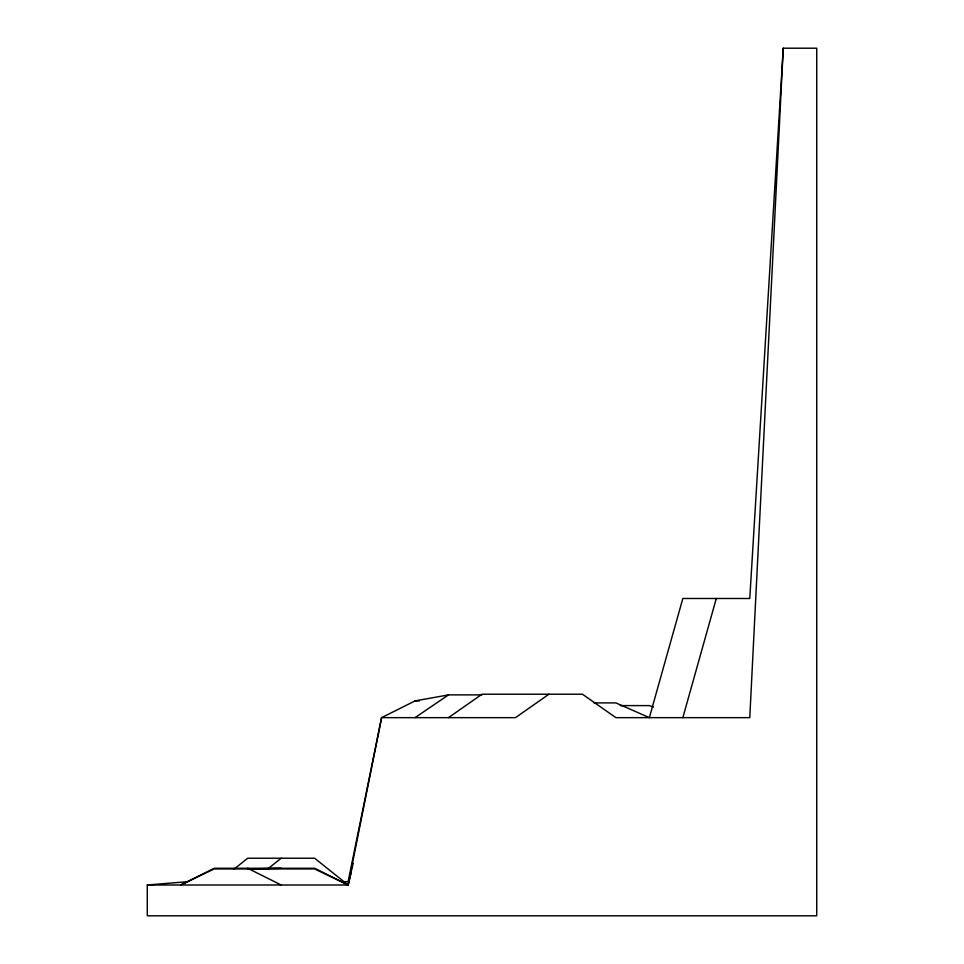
<?xml version="1.0" encoding="UTF-8"?>
<svg xmlns="http://www.w3.org/2000/svg" width="964" height="964" viewBox="0 0 964 964"><rect width="100%" height="100%" fill="white"/><g stroke="black" fill="none" stroke-linecap="round" stroke-linejoin="round"><path stroke-width="1.45" d="M188.028 881.662L147.275 885L147.275 915.8L816.725 915.8L816.725 48.2L783.25 48.2L749.775 717.65L615.888 717.65L582.413 694.213L482 694.213L448.525 717.65M783.25 48.2L749.775 598.487L682.837 598.487L649.362 717.65L615.888 702.913L594.065 702.913M147.275 885L348.112 885L381.587 717.65L415.05 700.912L448.525 694.887L482 694.887M315.975 869.576L348.112 885L353.186 863.202M212.887 869.576L180.75 885L214.225 868.275L314.638 868.275L348.112 885L351.282 871.938M682.837 717.65L716.3 598.487M233.842 869.311L247.7 858.225L314.638 858.225L348.112 885M267.317 869.311L281.163 858.225M548.95 694.213L515.475 717.65L381.587 717.65L348.112 881.662L343.75 881.662M415.05 717.65L448.525 694.887M247.7 868.938L281.163 868.275M415.05 700.912L419.424 700.912M620.25 705.6L649.362 705.6L653.544 707.106M214.225 868.938L314.638 868.938M247.7 868.275L281.163 885"/></g></svg>
